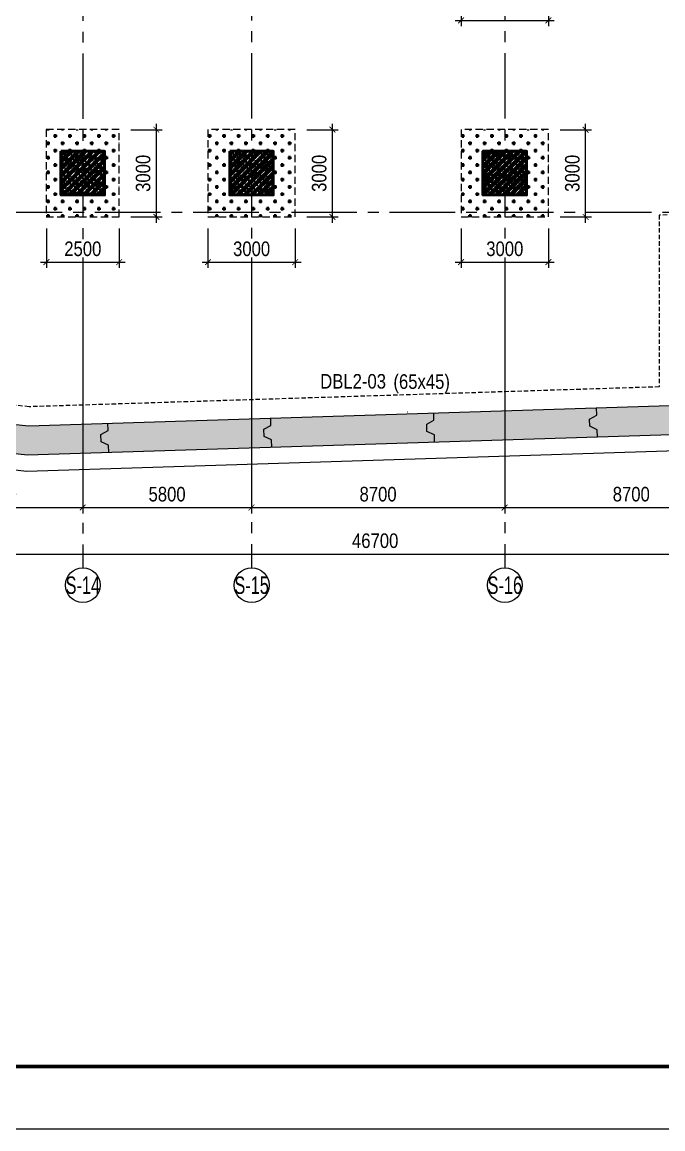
# Model space of a CAD drawing. Header units: millimetres. Extents: x -1534340 to 1713810, y -1348191 to 1114081.
# Drawn here: x 924248 to 946265, y -366824 to -328790 of the extents above; entities that cross this region are included whole.
import ezdxf
from ezdxf.enums import TextEntityAlignment as Align
from ezdxf.xclip import XClip

# ---------------------------------------------------------------- set-up
doc = ezdxf.new("R2010")
doc.units = ezdxf.units.MM
doc.header["$LTSCALE"] = 100
doc.header["$XCLIPFRAME"] = 0
doc.header["$PDMODE"] = 32
doc.header["$PDSIZE"] = 2.5
for name, pattern in [('CENTER2', [1.125, 0.75, -0.125, 0.125, -0.125]), ('DASHED', [4.5, 3, -1.5]), ('HIDDEN', [0.375, 0.25, -0.125]), ('Xref_ST_MBDV Cot vach 30.7.2022$0$DASHDOT', [1, 0.5, -0.25, 0, -0.25])]:
    doc.linetypes.add(name, pattern=pattern)
for name, color, linetype, lineweight in [('0-Hatch', 250, 'Continuous', 40), ('ccu12-Tencaukien', 9, 'Continuous', 15), ('KT-Net cot vach', 6, 'Continuous', 50), ('KT-Net thay', 7, 'Continuous', 15)]:
    doc.layers.add(name, color=color, linetype=linetype, lineweight=lineweight)
for name, color, linetype in [('0-khuat', 3, 'HIDDEN'), ('ccu11-Dim', 8, 'Continuous'), ('ccu11-Khuat', 9, 'DASHED'), ('ccu11-Manh', 8, 'Continuous'), ('ccu12-Text', 31, 'Continuous'), ('ccu12-Truc', 13, 'CENTER2'), ('KC2-DIM', 251, 'Continuous'), ('KT-Dim', 8, 'Continuous'), ('Xref_ST_MBDV Cot vach 30.7.2022$0$Xref_ST_MBDV Cot vach 30.7.2022|Xref_ST_MBDV Cot vach 30.7.2022|Xref_ST_MBDV Cot vach 30.7.2022|Xref_ST_MBDV Cot vach 30.7.2022|A-CORE-OTLN', 2, 'Continuous'), ('Xref_ST_MBDV Cot vach 30.7.2022$0$Xref_ST_MBDV Cot vach 30.7.2022|Xref_ST_MBDV Cot vach 30.7.2022|Xref_ST_MBDV Cot vach 30.7.2022|Xref_ST_MBDV Cot vach 30.7.2022|A-WALL-PATT', 251, 'Continuous'), ('Xref_ST_MBDV Cot vach 30.7.2022$0$Xref_ST_MBDV Cot vach 30.7.2022|Xref_ST_MBDV Cot vach 30.7.2022|Xref_ST_MBDV Cot vach 30.7.2022|Xref_ST_MBDV Cot vach 30.7.2022|ccu12-Thay', 7, 'Continuous'), ('Xref_ST_MBDV Cot vach 30.7.2022$0$Xref_ST_MBDV Cot vach 30.7.2022|Xref_ST_MBDV Cot vach 30.7.2022|Xref_ST_MBDV Cot vach 30.7.2022|Xref_ST_MBDV Cot vach 30.7.2022|Site_plot line', 1, 'Xref_ST_MBDV Cot vach 30.7.2022$0$DASHDOT'), ('Xref_ST_MBDV Cot vach 30.7.2022|Xref_ST_MBDV Cot vach 30.7.2022|Xref_ST_MBDV Cot vach 30.7.2022|Xref_ST_MBDV Cot vach 30.7.2022|A-GRID-SYM', 50, 'Continuous')]:
    doc.layers.add(name, color=color, linetype=linetype)
doc.styles.add('Arial Narrow', font='ARIALN.TTF')
doc.styles.add('HBA-Text', font='GOTHIC.TTF')
doc.dimstyles.new('ccu12-200', dxfattribs={"dimscale": 200, "dimtxt": 2.5, "dimasz": 1, "dimexe": 1, "dimexo": 2, "dimgap": 1, "dimtad": 1, "dimdec": 0, "dimrnd": 5, "dimdsep": 46, "dimtxsty": 'Arial Narrow', "dimblk": 'ARCHTICK', "dimcen": -1, "dimdle": 1, "dimclrd": 256, "dimclre": 256, "dimclrt": 3, "dimadec": 0, "dimazin": 2, "dimtfac": 0.1, "dimtdec": 0, "dimtmove": 0, "dimatfit": 1, "dimldrblk": 'ARCHTICK', "dimfxl": 1, "dimtvp": 0.833333, "dimtolj": 1, "dimtzin": 12, "dimarcsym": 0})

# ---------------------------------------------------------------- blocks, each defined once
blk = doc.blocks.new('Khung ten_A1', base_point=(-3406704, 253379))
at = {"layer": 'Defpoints', "color": 1}
blk.add_lwpolyline([(84100, 0), (84100, 59471), (0, 59471), (0, 0)], close=True, dxfattribs=at)
at = {"layer": 'KT-Net thay', "const_width": 60}
blk.add_lwpolyline([(2700, 1071), (83100, 1071), (83100, 58471), (2700, 58471)], close=True, dxfattribs=at)
blk = doc.blocks.new('Xref_ST_MBDV Cot vach 30.7.2022$0$Tuong Vay01-flat-1')
at = {"layer": 'Xref_ST_MBDV Cot vach 30.7.2022$0$Xref_ST_MBDV Cot vach 30.7.2022|Xref_ST_MBDV Cot vach 30.7.2022|Xref_ST_MBDV Cot vach 30.7.2022|Xref_ST_MBDV Cot vach 30.7.2022|A-WALL-PATT'}
h = blk.add_hatch(dxfattribs=at)
h.set_pattern_fill('ACET-2D-VATLIEU04', color=256, scale=50, pattern_type=2)
h.set_pattern_definition([(50, (-11139561.84, -1407213.45), (-225.902474, 189.5546825), [37.5, -412.5]), (355, (-11139561.84, -1407213.45), (32.127212, 367.215716), [30, -330]), (100.4514, (-11139531.95, -1407216.06), (-341.231527, -62.944187), [31.870095, -350.571056]), (46.1842, (-11139561.84, -1407113.45), (-319.180497, 306.252097), [56.25, -618.75]), (96.6356, (-11139517.37, -1407120.34), (-516.995922, -60.144022), [47.805144, -525.8565]), (351.1842, (-11139561.84, -1407113.45), (84.740774, 546.39543), [45, -495]), (21, (-11139511.84, -1407138.45), (-105.680822, 275.3079534), [37.5, -412.5]), (326, (-11139511.84, -1407138.45), (206.128805, 305.59852), [30, -330]), (71.4514, (-11139486.97, -1407155.22), (-328.963765, 110.380101), [31.870095, -350.571056]), (37.5, (-11139561.84, -1407213.45), (-78.1345294, 101.8269012), [0, -326, 0, -335, 0, -331.25]), (7.5, (-11139561.84, -1407213.45), (-23.2793464, 176.824191), [0, -191, 0, -318.5, 0, -126.25]), (327.5, (-11139673.34, -1407213.45), (71.9444175, 112.9301145), [0, -125, 0, -390, 0, -517.5000003]), (317.5, (-11139723.34, -1407213.45), (158.0205496, 172.449169), [0, -162.5, 0, -259, 0, -367.5]), (45, (-11139561.84, -1407213.45), (-150.260191, 150.260191), []), (45, (-11139561.84, -1407152.2), (-150.260191, 150.260191), [])])
h.paths.add_polyline_path([(-82665, -118500), (-81837, -121132), (-80903, -123728), (-79863, -126284), (-78720, -128795), (-77475, -131258), (-76131, -133667), (-74689, -136020), (-73153, -138312), (-71525, -140539), (-69807, -142699), (-68002, -144786), (-66114, -146798), (-64145, -148731), (-62100, -150582), (-59980, -152349), (-57790, -154027), (-55533, -155614), (-53213, -157109), (-50835, -158507), (-48401, -159807), (-45916, -161007), (-43385, -162104), (-40811, -163097), (-38198, -163985), (-35551, -164765), (-32875, -165436), (-30174, -165998), (-27451, -166448), (-24702, -166789), (-4397, -168938), (36420, -167648), (41836, -160719), (12445, -24368), (8473, -9249), (-4719, -5521), (-10557, -9947), (-34021, -27848), (-39777, -32009), (-41249, -35294), (-45787, -38574), (-49368, -38942), (-57644, -44924), (-59845, -46601), (-61969, -48362), (-64020, -50208), (-65993, -52137), (-67887, -54144), (-69696, -56226), (-71420, -58381), (-73054, -60604), (-74596, -62892), (-76043, -65242), (-77394, -67648), (-78645, -70107), (-79794, -72615), (-80841, -75168), (-81782, -77762), (-82617, -80392), (-83343, -83054), (-83961, -85743), (-84468, -88455), (-84865, -91186), (-85149, -93930), (-85321, -96684), (-85381, -99530), (-85329, -102201), (-85163, -104955), (-84886, -107701), (-84496, -110432), (-83996, -113146), (-83385, -115836)], flags=16)
h.paths.add_polyline_path([(-83625, -118781), (-82785, -121452), (-81837, -124086), (-80781, -126680), (-79621, -129228), (-78358, -131727), (-76994, -134172), (-75531, -136560), (-73973, -138886), (-72320, -141146), (-70577, -143337), (-68746, -145455), (-66829, -147497), (-64832, -149459), (-62755, -151337), (-60604, -153130), (-58382, -154833), (-56092, -156444), (-53738, -157960), (-51324, -159379), (-48854, -160699), (-46333, -161916), (-43764, -163030), (-41151, -164038), (-38500, -164938), (-35814, -165730), (-33098, -166411), (-30357, -166981), (-27595, -167438), (-24816, -167783), (-4434, -169940), (36920, -168633), (42913, -160966), (13418, -24135), (9295, -8442), (-4926, -4424), (-11163, -9151), (-34617, -27045), (-40580, -31355), (-42052, -34640), (-46156, -37607), (-49737, -37975), (-58240, -44121), (-60467, -45819), (-62623, -47605), (-64704, -49479), (-66707, -51435), (-68628, -53472), (-70465, -55586), (-72214, -57772), (-73872, -60029), (-75437, -62350), (-76905, -64734), (-78276, -67176), (-79545, -69672), (-80712, -72217), (-81774, -74808), (-82729, -77440), (-83576, -80109), (-84314, -82810), (-84940, -85539), (-85455, -88291), (-85857, -91062), (-86146, -93847), (-86321, -96642), (-86382, -99529), (-86328, -102241), (-86160, -105036), (-85879, -107821), (-85484, -110593), (-84976, -113347), (-84356, -116078)])
at = {"layer": 'Xref_ST_MBDV Cot vach 30.7.2022$0$Xref_ST_MBDV Cot vach 30.7.2022|Xref_ST_MBDV Cot vach 30.7.2022|Xref_ST_MBDV Cot vach 30.7.2022|Xref_ST_MBDV Cot vach 30.7.2022|A-CORE-OTLN', "color": 6}
for points in [[(-24816, -167783), (-4434, -169940), (36920, -168633), (42913, -160966), (13418, -24135)], [(-24702, -166789), (-4397, -168938), (36420, -167648), (41836, -160719), (12445, -24368)]]:
    blk.add_lwpolyline(points, dxfattribs=at)
at = {"layer": 'Xref_ST_MBDV Cot vach 30.7.2022$0$Xref_ST_MBDV Cot vach 30.7.2022|Xref_ST_MBDV Cot vach 30.7.2022|Xref_ST_MBDV Cot vach 30.7.2022|Xref_ST_MBDV Cot vach 30.7.2022|ccu12-Thay', "ltscale": 10}
for points in [[(15156, -169321), (15149, -169071), (14895, -168954), (14887, -168704), (15133, -168571), (15125, -168321)], [(-1635, -169851), (-1643, -169602), (-1897, -169485), (-1905, -169235), (-1659, -169102), (-1667, -168852)], [(3962, -169675), (3954, -169425), (3700, -169308), (3692, -169058), (3938, -168925), (3930, -168675)], [(9559, -169498), (9551, -169248), (9297, -169131), (9289, -168881), (9536, -168748), (9528, -168498)]]:
    blk.add_lwpolyline(points, dxfattribs=at)
at = {"layer": 'Xref_ST_MBDV Cot vach 30.7.2022$0$Xref_ST_MBDV Cot vach 30.7.2022|Xref_ST_MBDV Cot vach 30.7.2022|Xref_ST_MBDV Cot vach 30.7.2022|Xref_ST_MBDV Cot vach 30.7.2022|Site_plot line', "ltscale": 5000}
for p, q in [((-25243, -168291), (-4454, -170491)), ((-4454, -170491), (37194, -169175))]:
    blk.add_line(p, q, dxfattribs=at)
blk = doc.blocks.new('GRID-SYM-flat-73')
at = {"layer": 'Xref_ST_MBDV Cot vach 30.7.2022|Xref_ST_MBDV Cot vach 30.7.2022|Xref_ST_MBDV Cot vach 30.7.2022|Xref_ST_MBDV Cot vach 30.7.2022|A-GRID-SYM'}
blk.add_circle((0, 0, 0), 900, dxfattribs=at)
at = {"layer": 'Xref_ST_MBDV Cot vach 30.7.2022|Xref_ST_MBDV Cot vach 30.7.2022|Xref_ST_MBDV Cot vach 30.7.2022|Xref_ST_MBDV Cot vach 30.7.2022|A-GRID-SYM', "style": 'HBA-Text'}
blk.add_attdef('GRID', text='', height=900, rotation=359.6303, dxfattribs=at).set_placement((0, 0, 0), align=Align.MIDDLE_CENTER)
blk = doc.blocks.new('_ARCHTICK')
at = {"color": 0, "linetype": 'ByBlock', "const_width": 0.15}
blk.add_lwpolyline([(-0.5, -0.5), (0.5, 0.5)], dxfattribs=at)
blk = doc.blocks.new('*D1147')
at = {"layer": 'Defpoints', "color": 0, "transparency": 16777216}
for p in [(362499, -94047), (409199, -94047), (409199, -103941)]:
    blk.add_point(p, dxfattribs=at)
at = {"layer": 'KT-Dim', "lineweight": -2, "transparency": 16777216}
for p, q in [((362499, -94447), (362499, -104141)), ((409199, -94447), (409199, -104141)), ((362299, -103941), (409399, -103941))]:
    blk.add_line(p, q, dxfattribs=at)
at = {"layer": 'KT-Dim', "lineweight": -2, "transparency": 16777216, "xscale": 200, "yscale": 200, "zscale": 200, "rotation": 180}
blk.add_blockref('_ARCHTICK', (362499, -103941), dxfattribs=at)
at = {"layer": 'KT-Dim', "lineweight": -2, "transparency": 16777216, "xscale": 200, "yscale": 200, "zscale": 200}
blk.add_blockref('_ARCHTICK', (409199, -103941), dxfattribs=at)
at = {"layer": 'KT-Dim', "color": 3, "transparency": 16777216, "insert": (385849, -103485), "char_height": 500, "attachment_point": 5, "style": 'Arial Narrow'}
blk.add_mtext('\\A1;46700', dxfattribs=at)
blk = doc.blocks.new('*D1131')
at = {"layer": 'Defpoints', "color": 0, "transparency": 16777216}
for p in [(369999, -94047, 0), (375799, -94047), (375799, -102341)]:
    blk.add_point(p, dxfattribs=at)
at = {"layer": 'KT-Dim', "lineweight": -2, "transparency": 16777216}
for p, q in [((369999, -94447), (369999, -102541)), ((375799, -94447), (375799, -102541)), ((369799, -102341), (375999, -102341))]:
    blk.add_line(p, q, dxfattribs=at)
at = {"layer": 'KT-Dim', "lineweight": -2, "transparency": 16777216, "xscale": 200, "yscale": 200, "zscale": 200, "rotation": 180}
blk.add_blockref('_ARCHTICK', (369999, -102341), dxfattribs=at)
at = {"layer": 'KT-Dim', "lineweight": -2, "transparency": 16777216, "xscale": 200, "yscale": 200, "zscale": 200}
blk.add_blockref('_ARCHTICK', (375799, -102341), dxfattribs=at)
at = {"layer": 'KT-Dim', "color": 3, "transparency": 16777216, "insert": (372899, -101885), "char_height": 500, "attachment_point": 5, "style": 'Arial Narrow'}
blk.add_mtext('\\A1;5800', dxfattribs=at)
blk = doc.blocks.new('*D1132')
at = {"layer": 'Defpoints', "color": 0, "transparency": 16777216}
for p in [(375799, -94047), (381599, -94047), (381599, -102341)]:
    blk.add_point(p, dxfattribs=at)
at = {"layer": 'KT-Dim', "lineweight": -2, "transparency": 16777216}
for p, q in [((375799, -94447), (375799, -102541)), ((381599, -94447), (381599, -102541)), ((375599, -102341), (381799, -102341))]:
    blk.add_line(p, q, dxfattribs=at)
at = {"layer": 'KT-Dim', "lineweight": -2, "transparency": 16777216, "xscale": 200, "yscale": 200, "zscale": 200, "rotation": 180}
blk.add_blockref('_ARCHTICK', (375799, -102341), dxfattribs=at)
at = {"layer": 'KT-Dim', "lineweight": -2, "transparency": 16777216, "xscale": 200, "yscale": 200, "zscale": 200}
blk.add_blockref('_ARCHTICK', (381599, -102341), dxfattribs=at)
at = {"layer": 'KT-Dim', "color": 3, "transparency": 16777216, "insert": (378699, -101885), "char_height": 500, "attachment_point": 5, "style": 'Arial Narrow'}
blk.add_mtext('\\A1;5800', dxfattribs=at)
blk = doc.blocks.new('*D1133')
at = {"layer": 'Defpoints', "color": 0, "transparency": 16777216}
for p in [(381599, -94047), (390299, -94047), (390299, -102341)]:
    blk.add_point(p, dxfattribs=at)
at = {"layer": 'KT-Dim', "lineweight": -2, "transparency": 16777216}
for p, q in [((381599, -94447), (381599, -102541)), ((390299, -94447), (390299, -102541)), ((381399, -102341), (390499, -102341))]:
    blk.add_line(p, q, dxfattribs=at)
at = {"layer": 'KT-Dim', "lineweight": -2, "transparency": 16777216, "xscale": 200, "yscale": 200, "zscale": 200, "rotation": 180}
blk.add_blockref('_ARCHTICK', (381599, -102341), dxfattribs=at)
at = {"layer": 'KT-Dim', "lineweight": -2, "transparency": 16777216, "xscale": 200, "yscale": 200, "zscale": 200}
blk.add_blockref('_ARCHTICK', (390299, -102341), dxfattribs=at)
at = {"layer": 'KT-Dim', "color": 3, "transparency": 16777216, "insert": (385949, -101885), "char_height": 500, "attachment_point": 5, "style": 'Arial Narrow'}
blk.add_mtext('\\A1;8700', dxfattribs=at)
blk = doc.blocks.new('*D1134')
at = {"layer": 'Defpoints', "color": 0, "transparency": 16777216}
for p in [(390299, -94047), (398999, -94047), (398999, -102341)]:
    blk.add_point(p, dxfattribs=at)
at = {"layer": 'KT-Dim', "lineweight": -2, "transparency": 16777216}
for p, q in [((390299, -94447), (390299, -102541)), ((398999, -94447), (398999, -102541)), ((390099, -102341), (399199, -102341))]:
    blk.add_line(p, q, dxfattribs=at)
at = {"layer": 'KT-Dim', "lineweight": -2, "transparency": 16777216, "xscale": 200, "yscale": 200, "zscale": 200, "rotation": 180}
blk.add_blockref('_ARCHTICK', (390299, -102341), dxfattribs=at)
at = {"layer": 'KT-Dim', "lineweight": -2, "transparency": 16777216, "xscale": 200, "yscale": 200, "zscale": 200}
blk.add_blockref('_ARCHTICK', (398999, -102341), dxfattribs=at)
at = {"layer": 'KT-Dim', "color": 3, "transparency": 16777216, "insert": (394649, -101885), "char_height": 500, "attachment_point": 5, "style": 'Arial Narrow'}
blk.add_mtext('\\A1;8700', dxfattribs=at)
blk = doc.blocks.new('*U151')
h = blk.add_hatch()
h.set_pattern_fill('VATLIEU04', color=250, scale=40, style=0, pattern_type=2)
h.set_pattern_definition([(50, (550, -550), (286.904, -25.1), [30, -330]), (355, (550, -550), (-55.5, 300.877), [24, -264]), (100.451, (573.9, -552.1), (231.404, 275.776), [25.496, -280.457]), (46.184, (550, -470), (426.9, -66.21), [45, -495]), (96.636, (585.57, -475.5), (373.87, 389.65), [38.24, -420.69]), (351.184, (550, -470), (373.86, 389.65), [36, -396]), (21, (590, -490), (238.763, -161.048), [30, -330]), (326, (590, -490), (97.326, 290.06), [24, -264]), (71.451, (609.9, -503.42), (336.09, 129.01), [25.496, -280.457]), (37.5, (550, -550), (4.864, 133.1575), [0, -260.8, 0, -268, 0, -265]), (7.5, (550, -550), (105.228, 157.765), [0, -152.8, 0, -254.8, 0, -101]), (327.5, (460.8, -550), (213.529, -9.022), [0, -100, 0, -312, 0, -414]), (317.5, (420.8, -550), (233.274, 40.042), [0, -130, 0, -207.2, 0, -294]), (45, (550, -550), (-120.208, 120.208), []), (45, (550, -501), (-120.208, 120.208), [])])
h.paths.add_polyline_path([(-475, 475), (1025, 475), (1025, -1025), (-475, -1025)])
at = {"color": 6, "ltscale": 0.25}
blk.add_lwpolyline([(-475, 475), (1025, 475), (1025, -1025), (-475, -1025)], close=True, dxfattribs=at)
at = {"layer": 'Defpoints', "linetype": 'ByBlock', "ltscale": 30}
for p, q in [((1025, 475), (-475, -1025)), ((-475, 475), (1025, -1025))]:
    blk.add_line(p, q, dxfattribs=at)
blk = doc.blocks.new('MBDV-B1-T1-PN')
at = {"layer": 'KT-Net cot vach'}
for p in [(66562, -32952, 0), (72362, -32952, 0), (81062, -32952, 0)]:
    blk.add_blockref('*U151', p, dxfattribs=at)
blk = doc.blocks.new('*U704')
at = {"layer": 'ccu12-Tencaukien', "color": 8, "ltscale": 10000}
blk.add_line((361, -155), (354, -155), dxfattribs=at)
at = {"layer": 'ccu12-Text', "color": 2, "style": 'Arial Narrow', "width": 0.8}
blk.add_attdef('SH', text='', height=300, dxfattribs=at).set_placement((276, 6), align=Align.BOTTOM_RIGHT)
at = {"layer": 'ccu12-Text', "color": 31, "style": 'Arial Narrow', "width": 0.8}
for tag, p in [('(', (508, -75)), ('KT', (633, -75)), (')', (963, -75))]:
    blk.add_attdef(tag, text='', height=250, dxfattribs=at).set_placement(p, align=Align.BOTTOM_LEFT)
blk = doc.blocks.new('*D1299')
at = {"layer": 'Defpoints', "color": 0, "ltscale": 0.5, "transparency": 16777216}
for p in [(925083, -335486), (927583, -335486), (927583, -337037)]:
    blk.add_point(p, dxfattribs=at)
at = {"layer": 'KC2-DIM', "lineweight": -2, "ltscale": 0.5, "transparency": 16777216}
for p, q in [((925083, -335886), (925083, -337237)), ((927583, -335886), (927583, -337237)), ((924883, -337037), (927783, -337037))]:
    blk.add_line(p, q, dxfattribs=at)
at = {"layer": 'KC2-DIM', "lineweight": -2, "ltscale": 0.5, "transparency": 16777216, "xscale": 200, "yscale": 200, "zscale": 200, "rotation": 180}
blk.add_blockref('_ARCHTICK', (925083, -337037), dxfattribs=at)
at = {"layer": 'KC2-DIM', "lineweight": -2, "ltscale": 0.5, "transparency": 16777216, "xscale": 200, "yscale": 200, "zscale": 200}
blk.add_blockref('_ARCHTICK', (927583, -337037), dxfattribs=at)
at = {"layer": 'KC2-DIM', "color": 3, "ltscale": 0.5, "transparency": 16777216, "insert": (926333, -336582), "char_height": 500, "attachment_point": 5, "style": 'Arial Narrow', "bg_fill": 3, "box_fill_scale": 1.1, "bg_fill_color": 256, "bg_fill_true_color": 13158600, "bg_fill_transparency": 0}
blk.add_mtext('\\A1;2500', dxfattribs=at)
blk = doc.blocks.new('*D1300')
at = {"layer": 'Defpoints', "color": 0, "ltscale": 0.5, "transparency": 16777216}
for p in [(927583, -332486), (928861, -332486), (927583, -335486)]:
    blk.add_point(p, dxfattribs=at)
at = {"layer": 'KC2-DIM', "lineweight": -2, "ltscale": 0.5, "transparency": 16777216}
for p, q in [((928861, -335686), (928861, -332286)), ((927983, -332486), (929061, -332486)), ((927983, -335486), (929061, -335486))]:
    blk.add_line(p, q, dxfattribs=at)
at = {"layer": 'KC2-DIM', "lineweight": -2, "ltscale": 0.5, "transparency": 16777216, "xscale": 200, "yscale": 200, "zscale": 200}
for p, rotation in [((928861, -332486), 90), ((928861, -335486), 270)]:
    blk.add_blockref('_ARCHTICK', p, dxfattribs=dict(at, rotation=rotation))
at = {"layer": 'KC2-DIM', "color": 3, "ltscale": 0.5, "transparency": 16777216, "insert": (928406, -333986), "char_height": 500, "attachment_point": 5, "rotation": 90, "style": 'Arial Narrow', "bg_fill": 3, "box_fill_scale": 1.1, "bg_fill_color": 256, "bg_fill_true_color": 13158600, "bg_fill_transparency": 0}
blk.add_mtext('\\A1;3000', dxfattribs=at)
blk = doc.blocks.new('*D1274')
at = {"layer": 'Defpoints', "color": 0, "ltscale": 0.5, "transparency": 16777216}
for p in [(930633, -335486), (933633, -335486), (933633, -337037)]:
    blk.add_point(p, dxfattribs=at)
at = {"layer": 'KC2-DIM', "lineweight": -2, "ltscale": 0.5, "transparency": 16777216}
for p, q in [((930633, -335886), (930633, -337237)), ((933633, -335886), (933633, -337237)), ((930433, -337037), (933833, -337037))]:
    blk.add_line(p, q, dxfattribs=at)
at = {"layer": 'KC2-DIM', "lineweight": -2, "ltscale": 0.5, "transparency": 16777216, "xscale": 200, "yscale": 200, "zscale": 200, "rotation": 180}
blk.add_blockref('_ARCHTICK', (930633, -337037), dxfattribs=at)
at = {"layer": 'KC2-DIM', "lineweight": -2, "ltscale": 0.5, "transparency": 16777216, "xscale": 200, "yscale": 200, "zscale": 200}
blk.add_blockref('_ARCHTICK', (933633, -337037), dxfattribs=at)
at = {"layer": 'KC2-DIM', "color": 3, "ltscale": 0.5, "transparency": 16777216, "insert": (932133, -336582), "char_height": 500, "attachment_point": 5, "style": 'Arial Narrow', "bg_fill": 3, "box_fill_scale": 1.1, "bg_fill_color": 256, "bg_fill_true_color": 13158600, "bg_fill_transparency": 0}
blk.add_mtext('\\A1;3000', dxfattribs=at)
blk = doc.blocks.new('*D1275')
at = {"layer": 'Defpoints', "color": 0, "ltscale": 0.5, "transparency": 16777216}
for p in [(933633, -332486), (934911, -332486), (933633, -335486)]:
    blk.add_point(p, dxfattribs=at)
at = {"layer": 'KC2-DIM', "lineweight": -2, "ltscale": 0.5, "transparency": 16777216}
for p, q in [((934911, -335686), (934911, -332286)), ((934033, -332486), (935111, -332486)), ((934033, -335486), (935111, -335486))]:
    blk.add_line(p, q, dxfattribs=at)
at = {"layer": 'KC2-DIM', "lineweight": -2, "ltscale": 0.5, "transparency": 16777216, "xscale": 200, "yscale": 200, "zscale": 200}
for p, rotation in [((934911, -332486), 90), ((934911, -335486), 270)]:
    blk.add_blockref('_ARCHTICK', p, dxfattribs=dict(at, rotation=rotation))
at = {"layer": 'KC2-DIM', "color": 3, "ltscale": 0.5, "transparency": 16777216, "insert": (934456, -333986), "char_height": 500, "attachment_point": 5, "rotation": 90, "style": 'Arial Narrow', "bg_fill": 3, "box_fill_scale": 1.1, "bg_fill_color": 256, "bg_fill_true_color": 13158600, "bg_fill_transparency": 0}
blk.add_mtext('\\A1;3000', dxfattribs=at)
blk = doc.blocks.new('*D1269')
at = {"layer": 'Defpoints', "color": 0, "ltscale": 0.5, "transparency": 16777216}
for p in [(939333, -335486), (942333, -335486), (942333, -337037)]:
    blk.add_point(p, dxfattribs=at)
at = {"layer": 'KC2-DIM', "lineweight": -2, "ltscale": 0.5, "transparency": 16777216}
for p, q in [((939333, -335886), (939333, -337237)), ((942333, -335886), (942333, -337237)), ((939133, -337037), (942533, -337037))]:
    blk.add_line(p, q, dxfattribs=at)
at = {"layer": 'KC2-DIM', "lineweight": -2, "ltscale": 0.5, "transparency": 16777216, "xscale": 200, "yscale": 200, "zscale": 200, "rotation": 180}
blk.add_blockref('_ARCHTICK', (939333, -337037), dxfattribs=at)
at = {"layer": 'KC2-DIM', "lineweight": -2, "ltscale": 0.5, "transparency": 16777216, "xscale": 200, "yscale": 200, "zscale": 200}
blk.add_blockref('_ARCHTICK', (942333, -337037), dxfattribs=at)
at = {"layer": 'KC2-DIM', "color": 3, "ltscale": 0.5, "transparency": 16777216, "insert": (940833, -336582), "char_height": 500, "attachment_point": 5, "style": 'Arial Narrow', "bg_fill": 3, "box_fill_scale": 1.1, "bg_fill_color": 256, "bg_fill_true_color": 13158600, "bg_fill_transparency": 0}
blk.add_mtext('\\A1;3000', dxfattribs=at)
blk = doc.blocks.new('*D1270')
at = {"layer": 'Defpoints', "color": 0, "ltscale": 0.5, "transparency": 16777216}
for p in [(942333, -332486), (943611, -332486), (942333, -335486)]:
    blk.add_point(p, dxfattribs=at)
at = {"layer": 'KC2-DIM', "lineweight": -2, "ltscale": 0.5, "transparency": 16777216}
for p, q in [((943611, -335686), (943611, -332286)), ((942733, -332486), (943811, -332486)), ((942733, -335486), (943811, -335486))]:
    blk.add_line(p, q, dxfattribs=at)
at = {"layer": 'KC2-DIM', "lineweight": -2, "ltscale": 0.5, "transparency": 16777216, "xscale": 200, "yscale": 200, "zscale": 200}
for p, rotation in [((943611, -332486), 90), ((943611, -335486), 270)]:
    blk.add_blockref('_ARCHTICK', p, dxfattribs=dict(at, rotation=rotation))
at = {"layer": 'KC2-DIM', "color": 3, "ltscale": 0.5, "transparency": 16777216, "insert": (943156, -333986), "char_height": 500, "attachment_point": 5, "rotation": 90, "style": 'Arial Narrow', "bg_fill": 3, "box_fill_scale": 1.1, "bg_fill_color": 256, "bg_fill_true_color": 13158600, "bg_fill_transparency": 0}
blk.add_mtext('\\A1;3000', dxfattribs=at)
blk = doc.blocks.new('*D1304')
at = {"layer": 'Defpoints', "color": 0, "ltscale": 0.5, "transparency": 16777216}
for p in [(939333, -326436), (942333, -326436), (942333, -328733)]:
    blk.add_point(p, dxfattribs=at)
at = {"layer": 'KC2-DIM', "lineweight": -2, "ltscale": 0.5, "transparency": 16777216}
for p, q in [((939333, -326836), (939333, -328933)), ((942333, -326836), (942333, -328933)), ((939133, -328733), (942533, -328733))]:
    blk.add_line(p, q, dxfattribs=at)
at = {"layer": 'KC2-DIM', "lineweight": -2, "ltscale": 0.5, "transparency": 16777216, "xscale": 200, "yscale": 200, "zscale": 200, "rotation": 180}
blk.add_blockref('_ARCHTICK', (939333, -328733), dxfattribs=at)
at = {"layer": 'KC2-DIM', "lineweight": -2, "ltscale": 0.5, "transparency": 16777216, "xscale": 200, "yscale": 200, "zscale": 200}
blk.add_blockref('_ARCHTICK', (942333, -328733), dxfattribs=at)
at = {"layer": 'KC2-DIM', "color": 3, "ltscale": 0.5, "transparency": 16777216, "insert": (940833, -328278), "char_height": 500, "attachment_point": 5, "style": 'Arial Narrow', "bg_fill": 3, "box_fill_scale": 1.1, "bg_fill_color": 256, "bg_fill_true_color": 13158600, "bg_fill_transparency": 0}
blk.add_mtext('\\A1;3000', dxfattribs=at)
blk = doc.blocks.new('Grid-ST-flat-3')
at = {"layer": 'ccu12-Truc', "ltscale": 30}
for p, q in [((381599.4, -66474.8), (381599.4, -104409.6)), ((390299.4, -66474.8), (390299.4, -104409.6)), ((375799.4, -69862.9), (375799.4, -104409.6)), ((366096.2, -92196.3), (425824, -92196.3))]:
    blk.add_line(p, q, dxfattribs=at)
at = {"layer": 'KT-Dim'}
ref = blk.add_blockref('GRID-SYM-flat-73', (375804.2, -105009.6), dxfattribs=dict(at, xscale=0.6666666666666665, yscale=0.6666666666666665, zscale=0.6666666666666665, rotation=0.325197994598278))
ref.add_attrib('GRID', 'S-14', dxfattribs={"layer": 'Xref_ST_MBDV Cot vach 30.7.2022|Xref_ST_MBDV Cot vach 30.7.2022|Xref_ST_MBDV Cot vach 30.7.2022|Xref_ST_MBDV Cot vach 30.7.2022|A-GRID-SYM', "height": 600, "style": 'HBA-Text', "width": 0.7}).set_placement((375804.2, -105009.6, 0), align=Align.MIDDLE_CENTER)
ref = blk.add_blockref('GRID-SYM-flat-73', (381604.2, -105009.6), dxfattribs=dict(at, xscale=0.6666666666666665, yscale=0.6666666666666665, zscale=0.6666666666666665, rotation=0.325197994598278))
ref.add_attrib('GRID', 'S-15', dxfattribs={"layer": 'Xref_ST_MBDV Cot vach 30.7.2022|Xref_ST_MBDV Cot vach 30.7.2022|Xref_ST_MBDV Cot vach 30.7.2022|Xref_ST_MBDV Cot vach 30.7.2022|A-GRID-SYM', "height": 600, "style": 'HBA-Text', "width": 0.7}).set_placement((381604.2, -105009.6, 0), align=Align.MIDDLE_CENTER)
ref = blk.add_blockref('GRID-SYM-flat-73', (390304.2, -105009.6), dxfattribs=dict(at, xscale=0.6666666666666665, yscale=0.6666666666666665, zscale=0.6666666666666665, rotation=0.325197994598278))
ref.add_attrib('GRID', 'S-16', dxfattribs={"layer": 'Xref_ST_MBDV Cot vach 30.7.2022|Xref_ST_MBDV Cot vach 30.7.2022|Xref_ST_MBDV Cot vach 30.7.2022|Xref_ST_MBDV Cot vach 30.7.2022|A-GRID-SYM', "height": 600, "style": 'HBA-Text', "width": 0.7}).set_placement((390304.2, -105009.6, 0), align=Align.MIDDLE_CENTER)
for base, p1, p2, picture, middle in [((409199.4, -103940.5), (362499.4, -94047.1), (409199.4, -94047.1), '*D1147', (385849.4, -103485.2)), ((375799.4, -102340.5), (369999.4, -94047.1, 0), (375799.4, -94047.1), '*D1131', (372899.4, -101885.2)), ((381599.4, -102340.5), (375799.4, -94047.1), (381599.4, -94047.1), '*D1132', (378699.4, -101885.2)), ((390299.4, -102340.5), (381599.4, -94047.1), (390299.4, -94047.1), '*D1133', (385949.4, -101885.2)), ((398999.4, -102340.5), (390299.4, -94047.1), (398999.4, -94047.1), '*D1134', (394649.4, -101885.2))]:
    dim = blk.add_linear_dim(base=base, p1=p1, p2=p2, dimstyle='ccu12-200', dxfattribs=at)
    dim.commit()
    dim.dimension.update_dxf_attribs({"geometry": picture, "text_midpoint": middle})

msp = doc.modelspace()

# ---------------------------------------------------------------- hatches: boundary and pattern name
at = {"layer": '0-Hatch', "ltscale": 2}
h = msp.add_hatch(dxfattribs=at)
h.set_pattern_fill('CROSS', color=256, scale=1000, angle=90, style=0)
h.set_pattern_definition([(90, (2474888.49, -8209265.07), (-250, 250), [125, -375]), (180, (2474950.99, -8209202.57), (-250, -250), [125, -375])])
h.paths.add_polyline_path([(927579.5, -332476.1), (925079.5, -332476.1), (925079.5, -335476.1), (927579.5, -335476.1)])
h = msp.add_hatch(dxfattribs=at)
h.set_pattern_fill('CROSS', color=256, scale=1000, angle=90, style=0)
h.set_pattern_definition([(90, (2480688.49, -8209265.07), (-250, 250), [125, -375]), (180, (2480750.99, -8209202.57), (-250, -250), [125, -375])])
h.paths.add_polyline_path([(933629.5, -332476.1), (930629.5, -332476.1), (930629.5, -335476.1), (933629.5, -335476.1)])
h = msp.add_hatch(dxfattribs=at)
h.set_pattern_fill('CROSS', color=256, scale=1000, angle=90, style=0)
h.set_pattern_definition([(90, (2489388.49, -8209265.07), (-250, 250), [125, -375]), (180, (2489450.99, -8209202.57), (-250, -250), [125, -375])])
h.paths.add_polyline_path([(942329.5, -332476.1), (939329.5, -332476.1), (939329.5, -335476.1), (942329.5, -335476.1)])

# ---------------------------------------------------------------- linework, layer by layer
at = {"layer": '0-khuat', "ltscale": 10, "elevation": 0}
msp.add_lwpolyline([(927579.5, -335476.1), (927579.5, -332476.1), (925079.5, -332476.1), (925079.5, -335476.1)], close=True, dxfattribs=at)
at = {"layer": '0-khuat', "ltscale": 10}
for points in [[(933629.5, -335476.1), (933629.5, -332476.1), (930629.5, -332476.1), (930629.5, -335476.1)], [(942329.5, -335476.1), (942329.5, -332476.1), (939329.5, -332476.1), (939329.5, -335476.1)]]:
    msp.add_lwpolyline(points, close=True, dxfattribs=at)
at = {"layer": 'ccu11-Khuat', "ltscale": 0.5}
for p, q in [((959229, -335008.1), (946139.7, -335421.8)), ((946139.7, -335421.8), (946139.7, -341324.7)), ((924485.5, -342009.1), (904230.6, -339865.5)), ((946139.7, -341324.7), (924485.5, -342009.1))]:
    msp.add_line(p, q, dxfattribs=at)
at = {"layer": 'Xref_ST_MBDV Cot vach 30.7.2022$0$Xref_ST_MBDV Cot vach 30.7.2022|Xref_ST_MBDV Cot vach 30.7.2022|Xref_ST_MBDV Cot vach 30.7.2022|Xref_ST_MBDV Cot vach 30.7.2022|A-CORE-OTLN', "color": 6}
msp.add_lwpolyline([(904156.4, -340511.3), (924461.5, -342660.2), (965278.2, -341370.2), (970694.7, -334440.6), (952467.9, -249882.9)], dxfattribs=at)

# ---------------------------------------------------------------- block references
ref = msp.add_blockref('Xref_ST_MBDV Cot vach 30.7.2022$0$Tuong Vay01-flat-1', (928861.7, -173724.8))
XClip(ref).set_block_clipping_path([(-91541.6736345236, -190955.6682973447), (52438.3255017358, -76158.0499385341)])
msp.add_blockref('Grid-ST-flat-3', (550530.1, -243129.8))
at = {"layer": 'ccu11-Dim', "xscale": 2.000000000621877, "yscale": 2.000000000621877, "zscale": 2.000000000621877}
msp.add_blockref('Khung ten_A1', (-5981488.3, 139934.6), dxfattribs=at)
at = {"layer": 'ccu11-Manh'}
msp.add_blockref('MBDV-B1-T1-PN', (859492.7, -300749.5), dxfattribs=at)
at = {"layer": 'ccu12-Tencaukien', "extrusion": (4.38813e-07, -9.79924e-07, 1)}
ref = msp.add_blockref('*U704', (936980.3, -341699.1), dxfattribs=dict(at, xscale=1.815893337873055, yscale=1.815893337873055, zscale=1.815893337873055, rotation=339.536933714468))
ref.add_attrib('KT', '(65x45)', dxfattribs={"color": 31, "extrusion": (4.38813e-07, -9.79924e-07, 1), "height": 500, "style": 'Arial Narrow'}).set_placement((937006.2, -341542.7, 0.7), align=Align.BOTTOM_LEFT)
ref.add_attrib('SH', 'DBL2-03', dxfattribs={"color": 2, "extrusion": (4.38813e-07, -9.79924e-07, 1), "height": 500, "style": 'Arial Narrow'}).set_placement((936751.2, -341533.8, 0.7), align=Align.BOTTOM_RIGHT)

# ---------------------------------------------------------------- next in the draw order: dimensions: what is measured, and where the dimension line sits
at = {"layer": 'KC2-DIM', "ltscale": 0.5}
for base, p1, p2, picture, middle in [((942333, -328732.9, 0), (939333, -326436.3, 0), (942333, -326436.3, 0), '*D1304', (940833, -328277.6, 0)), ((927583, -337037.1, 0), (925083, -335486.3, 0), (927583, -335486.3, 0), '*D1299', (926333, -336581.8, 0)), ((933633, -337037.1, 0), (930633, -335486.3, 0), (933633, -335486.3, 0), '*D1274', (932133, -336581.8, 0)), ((942333, -337037.1, 0), (939333, -335486.3, 0), (942333, -335486.3, 0), '*D1269', (940833, -336581.8, 0))]:
    dim = msp.add_linear_dim(base=base, p1=p1, p2=p2, dimstyle='ccu12-200', override={"dimfxl": 150, "dimtfill": 1}, dxfattribs=at)
    dim.commit()
    dim.dimension.update_dxf_attribs({"geometry": picture, "text_midpoint": middle})

# ---------------------------------------------------------------- next in the draw order: dimensions: what is measured, and where the dimension line sits
for base, p1, p2, picture, middle in [((928861.4, -332486.3, 0), (927583, -335486.3, 0), (927583, -332486.3, 0), '*D1300', (928406.1, -333986.3, 0)), ((934911.4, -332486.3, 0), (933633, -335486.3, 0), (933633, -332486.3, 0), '*D1275', (934456.1, -333986.3, 0)), ((943611.4, -332486.3, 0), (942333, -335486.3, 0), (942333, -332486.3, 0), '*D1270', (943156.1, -333986.3, 0))]:
    dim = msp.add_linear_dim(base=base, p1=p1, p2=p2, angle=90, dimstyle='ccu12-200', override={"dimfxl": 150, "dimtfill": 1}, dxfattribs=at)
    dim.commit()
    dim.dimension.update_dxf_attribs({"geometry": picture, "text_midpoint": middle})

doc.saveas('drawing.dxf')
